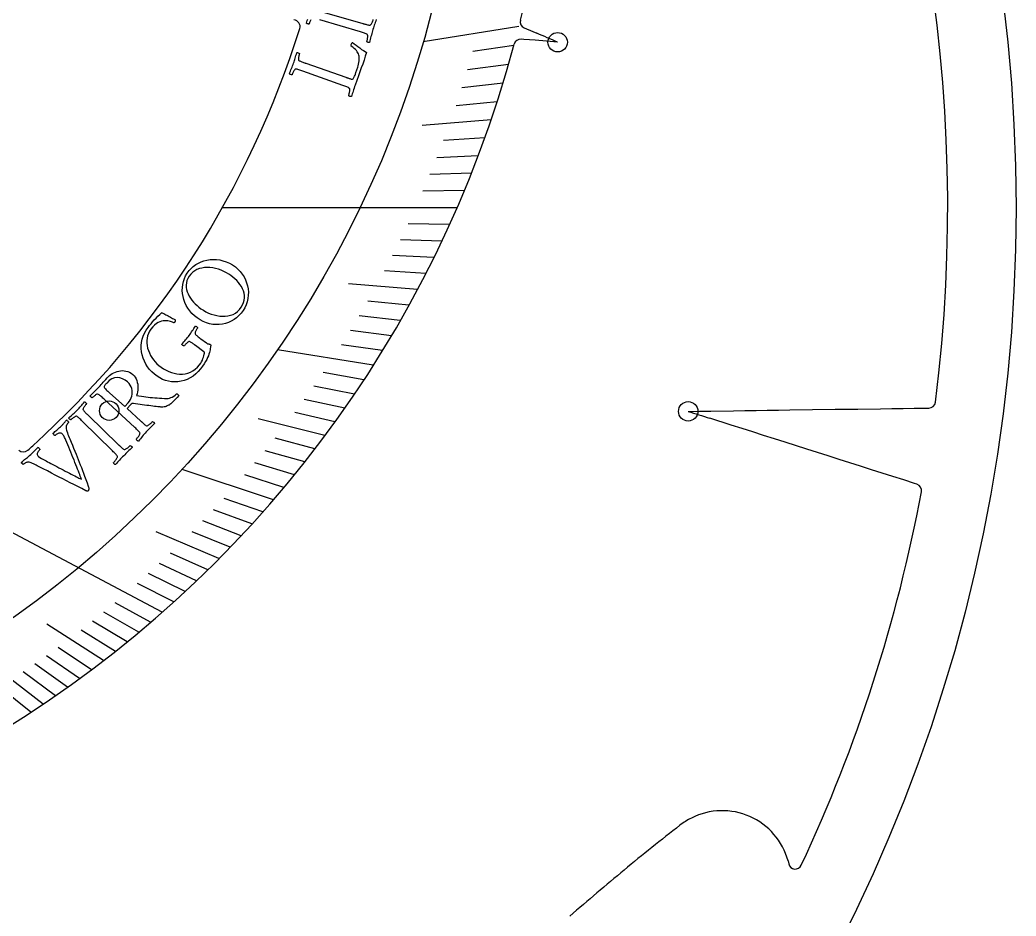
# Model space of a CAD drawing. Header units: millimetres. Extents: x -61 to 61, y -61 to 61.
# Drawn here: x 23.36 to 60.75, y -26.59 to 7.05 of the extents above; entities that cross this region are included whole.
import ezdxf

# ---------------------------------------------------------------- set-up
doc = ezdxf.new("R2010")
doc.units = ezdxf.units.MM
for name, color, linetype in [('CUT_INNER', 6, 'Continuous'), ('CUT_OUTER', 1, 'Continuous'), ('ENGRAVE', 7, 'Continuous'), ('ENGRAVE_FINE', 8, 'Continuous'), ('TEXT', 5, 'Continuous')]:
    doc.layers.add(name, color=color, linetype=linetype)

msp = doc.modelspace()

# ---------------------------------------------------------------- linework, layer by layer
at = {"layer": 'CUT_INNER'}
for points in [[(42.2888, 6.7496), (42.3725, 6.7136), (42.7624, 6.5457)], [(43.5408, 6.2104), (43.5361, 6.2105), (43.1192, 6.2458), (42.6962, 6.2816), (42.2733, 6.3173), (42.1773, 6.3254)], [(48.443, -7.6458), (48.4476, -7.6455), (48.866, -7.6398), (49.2904, -7.6339), (50.1392, -7.6221), (50.5637, -7.6163), (50.9881, -7.6104), (51.4125, -7.6045), (51.8369, -7.5987), (52.2613, -7.5928), (53.1102, -7.5811), (53.959, -7.5693), (54.3835, -7.5634), (54.8079, -7.5576), (55.6567, -7.5458), (56.0811, -7.54), (56.5056, -7.5341), (56.93, -7.5282), (57.3544, -7.5224), (57.4782, -7.5206)], [(57.0275, -10.3804), (56.9348, -10.3508), (56.5304, -10.222), (56.1259, -10.0932), (55.7215, -9.9644), (55.3171, -9.8356), (54.9126, -9.7067), (54.5082, -9.5779), (54.1037, -9.4491), (53.6993, -9.3203), (53.2949, -9.1915), (52.8904, -9.0626), (52.0815, -8.805), (51.6771, -8.6762), (51.2727, -8.5474), (50.8682, -8.4185), (50.4638, -8.2897), (50.0593, -8.1609), (49.2504, -7.9033)], [(52.1921, -24.5141), (52.2187, -24.6304)]]:
    msp.add_lwpolyline(points, dxfattribs=at)
for centre, radius, start, end in [((0.0014, 0.0007), 58.1815, 352.789404, 60.645013), ((0.0388, 17.353), 43.3509, 346.23651, 355.00666), ((33.6228, 6.7978), 0.25, 342.59766, 85.16739), ((42.3877, 6.9792), 0.25, 166.12028, 246.70761), ((0.0017, 17.3582), 35.4906, 312.18826, 342.56261), ((-268.5897, -717.2071), 787.8822, 66.6614146, 66.7230474), ((0.0003, 17.3592), 43.3897, 258.32732, 345.01597), ((42.1562, 6.0763), 0.25, 85.16739, 165.05859), ((57.4748, -7.2707), 0.25, 270.79239, 352.79297), ((288.1632, 742.8823), 787.8822, 252.2864146, 252.3480474), ((9.9116, 6.3567), 20.6839, 311.62663, 312.31459), ((23.4852, -8.9175), 0.25, 225.60382, 311.66016), ((56.9516, -10.6186), 0.25, 349.27734, 72.33261), ((0.0183, -0.005), 58.1641, 334.897203, 349.439373), ((-0.0001, -0.0001), 58.1829, 199.336595, 331.096772), ((49.7192, -25.2007), 2.5665, 15.51743, 116.76743), ((94.8854, -83.6336), 76.4205, 127.718808, 129.729816), ((49.7205, -25.2058), 2.5716, 116.74287, 128.13992), ((52.4624, -24.5746), 0.25, 192.90636, 334.86328), ((133.351, -129.9001), 136.5886, 129.73426, 130.855727)]:
    msp.add_arc(centre, radius, start, end, dxfattribs=at)
at = {"layer": 'CUT_OUTER'}
msp.add_circle((0, 0), 60.75, dxfattribs=at)
at = {"layer": 'ENGRAVE'}
for points in [[(42.086, 6.8011), (38.4941, 6.2206)], [(39.7663, 0), (30.9577, 0)], [(36.6182, -5.9175), (33.0262, -5.337)], [(32.8703, -10.9646), (29.4453, -9.8221)], [(28.6979, -15.1849), (21.1123, -11.1711)], [(24.2313, -18.6343), (21.4458, -16.4922)]]:
    msp.add_lwpolyline(points, dxfattribs=at)
for centre, radius in [((0, 17.3597), 40.0734), ((43.5421, 6.21), 0.3645), ((26.7078, -7.6199), 0.3645), ((48.4416, -7.6456), 0.3645)]:
    msp.add_circle(centre, radius, dxfattribs=at)
at = {"layer": 'ENGRAVE_FINE'}
for points in [[(41.899, 6.0819), (40.3622, 5.8588)], [(41.7013, 5.3712), (40.1604, 5.1728)], [(41.493, 4.6692), (39.9485, 4.4954)], [(41.2746, 3.9758), (39.727, 3.8267)], [(41.0462, 3.2912), (38.4567, 3.0835)], [(40.8083, 2.6153), (39.256, 2.5158)], [(40.5611, 1.9482), (39.0071, 1.8735)], [(40.3048, 1.2899), (38.7497, 1.2402)], [(40.0398, 0.6405), (38.4839, 0.6156)], [(39.4846, -0.6316), (37.9287, -0.6068)], [(39.1948, -1.2544), (37.6396, -1.2046)], [(38.8973, -1.8683), (37.3434, -1.7936)], [(38.5924, -2.4732), (37.0401, -2.3738)], [(38.2802, -3.0694), (35.6906, -2.8617)], [(37.9609, -3.6566), (36.4134, -3.5075)], [(37.6349, -4.235), (36.0904, -4.0612)], [(37.3023, -4.8046), (35.7614, -4.6062)], [(36.9633, -5.3654), (35.4264, -5.1424)], [(36.2671, -6.4608), (34.7397, -6.1887)], [(35.9102, -6.9954), (34.3883, -6.699)], [(35.5478, -7.5214), (34.0318, -7.2007)], [(35.18, -8.0388), (33.6704, -7.6938)], [(34.8071, -8.5476), (32.297, -7.9312)], [(34.4291, -9.0478), (32.9336, -8.6548)], [(34.0462, -9.5396), (32.5585, -9.1228)], [(33.6587, -10.023), (32.1792, -9.5824)], [(33.2667, -10.4979), (31.7958, -10.0338)], [(32.4697, -11.4229), (31.0175, -10.9121)], [(32.065, -11.8731), (30.6228, -11.3391)], [(31.6564, -12.315), (30.2247, -11.7581)], [(30.828, -13.1747), (28.4744, -12.1689)], [(31.244, -12.7489), (29.8232, -12.1691)], [(30.4085, -13.5925), (29.0108, -12.9677)], [(29.9856, -14.0024), (28.6, -13.3553)], [(29.5595, -14.4044), (28.1865, -13.7353)], [(29.1302, -14.7985), (27.7702, -14.1076)], [(28.2626, -15.5636), (26.9299, -14.8297)], [(27.8246, -15.9346), (26.5061, -15.1795)], [(26.4947, -17.0023), (24.3692, -15.6383)], [(27.3839, -16.298), (26.08, -15.522)], [(26.9405, -16.6539), (25.6518, -15.8572)], [(25.5959, -17.677), (24.3546, -16.8197)], [(26.0465, -17.3433), (24.7889, -16.506)], [(25.1431, -18.0033), (23.9184, -17.1263)], [(24.6882, -18.3224), (23.4804, -17.426)], [(23.7723, -18.939), (22.5995, -18.0047)]]:
    msp.add_lwpolyline(points, dxfattribs=at)
at = {"layer": 'TEXT'}
for points in [[(34.6995, 7.3545), (36.2306, 6.913), (36.2361, 6.9114), (36.2416, 6.9099), (36.2472, 6.9083), (36.2527, 6.9067), (36.2582, 6.9051), (36.2637, 6.9035), (36.2692, 6.9019), (36.2747, 6.9003), (36.3088, 6.8906), (36.3414, 6.8816), (36.3724, 6.8733), (36.4019, 6.8657), (36.4295, 6.8593), (36.455, 6.8549), (36.4782, 6.8524), (36.4993, 6.8517), (36.5101, 6.8557), (36.5221, 6.8653), (36.5352, 6.8807), (36.5495, 6.9019), (36.5638, 6.9265), (36.5773, 6.9525), (36.5899, 6.9797), (36.6016, 7.0082), (36.6118, 7.035), (36.6199, 7.0575)], [(34.2767, 7.0472), (34.2643, 7.0222), (34.2524, 6.9964), (34.2409, 6.9696), (34.2307, 6.9446), (34.2225, 6.9237), (34.2162, 6.907), (34.212, 6.8944), (34.2019, 6.8924), (34.1894, 6.8923), (34.1745, 6.8941), (34.1571, 6.8979), (34.1403, 6.9032), (34.1267, 6.9096), (34.1165, 6.9171), (34.1097, 6.9257), (34.1275, 6.9772), (34.1453, 7.0281), (34.1632, 7.0786)], [(36.7333, 7.06), (36.714, 7.0053), (36.6953, 6.9518), (36.6771, 6.8994), (36.6593, 6.8482), (36.642, 6.7971), (36.6251, 6.7451), (36.6086, 6.6922), (36.5926, 6.6385), (36.5775, 6.5859), (36.5629, 6.5326), (36.5487, 6.4787), (36.535, 6.4241), (36.5216, 6.3689), (36.5082, 6.3132), (36.4947, 6.257), (36.4813, 6.2003), (36.4707, 6.1965), (36.4579, 6.1957), (36.4431, 6.1979), (36.4261, 6.2029), (36.4097, 6.2096), (36.3964, 6.2166), (36.3861, 6.2239), (36.379, 6.2316), (36.3827, 6.2451), (36.3872, 6.2636), (36.3925, 6.2869), (36.3984, 6.315), (36.404, 6.3454), (36.4082, 6.3754), (36.411, 6.4051), (36.4125, 6.4344), (36.4121, 6.4605), (36.4093, 6.4804), (36.4042, 6.4942), (36.3968, 6.5019), (36.3752, 6.5155), (36.3499, 6.5285), (36.3209, 6.5408), (36.2882, 6.5524), (36.253, 6.5638), (36.2163, 6.5754), (36.1782, 6.5871), (36.1386, 6.599), (34.6114, 7.0538)]]:
    msp.add_lwpolyline(points, dxfattribs=at)
for points in [[(35.5872, 4.896), (35.5913, 4.8946), (35.5962, 4.8929), (35.6021, 4.8908), (35.6088, 4.8885), (35.6263, 4.8823), (35.6463, 4.8753), (35.6687, 4.8675), (35.6936, 4.8588), (35.7193, 4.85), (35.7439, 4.8422), (35.7677, 4.8351), (35.7904, 4.829), (35.8106, 4.8244), (35.8266, 4.8224), (35.8384, 4.8229), (35.8461, 4.8259), (35.8642, 4.8413), (35.8806, 4.8596), (35.8952, 4.8808), (35.908, 4.905), (35.9209, 4.9345), (35.9357, 4.9719), (35.9523, 5.0171), (35.9709, 5.0701), (36.0393, 5.2723), (36.0555, 5.3255), (36.0695, 5.3824), (36.0813, 5.4427), (36.0909, 5.5065), (36.0966, 5.5696), (36.0968, 5.6275), (36.0914, 5.6803), (36.0806, 5.7279), (36.0651, 5.7688), (36.0447, 5.81), (36.0194, 5.8514), (35.9891, 5.8931), (35.9523, 5.9353), (35.9078, 5.9781), (35.8554, 6.0215), (35.7952, 6.0655), (35.7875, 6.0745), (35.784, 6.0871), (35.7846, 6.1035), (35.7894, 6.1236), (35.8002, 6.1533), (35.812, 6.1767), (35.8249, 6.1937), (35.8387, 6.2045), (35.9047, 6.1552), (35.9725, 6.1039), (36.0421, 6.0507), (36.1136, 5.9954), (36.1839, 5.9427), (36.2499, 5.8971), (36.3116, 5.8586), (36.3691, 5.8272), (36.3219, 5.681), (36.2734, 5.5358), (36.2235, 5.3915), (36.1723, 5.2482), (36.1191, 5.1007), (36.063, 4.944), (36.0039, 4.7779), (35.9417, 4.6027), (35.9204, 4.5419), (35.9008, 4.484), (35.883, 4.4291), (35.8669, 4.3772), (35.8512, 4.3264), (35.8343, 4.2751), (35.8164, 4.223), (35.7975, 4.1703), (35.7866, 4.1672), (35.7739, 4.1671), (35.7592, 4.1701), (35.7425, 4.1761), (35.7265, 4.1837), (35.7136, 4.1914), (35.7038, 4.1993), (35.6971, 4.2073), (35.7016, 4.2207), (35.7071, 4.2388), (35.7136, 4.2618), (35.7211, 4.2895), (35.7284, 4.3195), (35.7343, 4.3493), (35.7388, 4.3788), (35.7419, 4.408), (35.7429, 4.434), (35.7413, 4.4541), (35.737, 4.4682), (35.73, 4.4762), (35.7092, 4.4911), (35.6847, 4.5054), (35.6564, 4.5193), (35.6244, 4.5328), (35.5899, 4.5461), (35.5539, 4.5597), (35.5165, 4.5736), (35.4777, 4.5877), (33.9784, 5.1274), (33.9393, 5.1413), (33.9014, 5.1547), (33.8644, 5.1673), (33.8285, 5.1794), (33.7946, 5.1898), (33.7635, 5.1975), (33.7352, 5.2024), (33.7097, 5.2047), (33.6979, 5.2037), (33.6854, 5.1965), (33.6721, 5.1829), (33.6581, 5.1631), (33.6439, 5.1397), (33.6301, 5.1154), (33.6167, 5.0903), (33.6038, 5.0642), (33.5922, 5.0398), (33.5828, 5.0194), (33.5756, 5.0031), (33.5707, 4.9908), (33.5605, 4.9893), (33.548, 4.9899), (33.5332, 4.9926), (33.5161, 4.9973), (33.4996, 5.0035), (33.4864, 5.0107), (33.4767, 5.0187), (33.4703, 5.0278), (33.491, 5.0781), (33.5117, 5.128), (33.5323, 5.1774), (33.553, 5.2264), (33.5732, 5.275), (33.5925, 5.3234), (33.6109, 5.3718), (33.6284, 5.4199), (33.6456, 5.4695), (33.6618, 5.5187), (33.6771, 5.5675), (33.6913, 5.616), (33.7054, 5.6647), (33.7199, 5.7145), (33.735, 5.7653), (33.7507, 5.8171), (33.7613, 5.8201), (33.7739, 5.8202), (33.7886, 5.8174), (33.8054, 5.8118), (33.8216, 5.8047), (33.8348, 5.7975), (33.8449, 5.79), (33.8519, 5.7824), (33.8479, 5.7698), (33.8432, 5.7526), (33.8376, 5.7309), (33.8312, 5.7046), (33.8249, 5.6763), (33.8195, 5.6487), (33.8151, 5.6217), (33.8116, 5.5954), (33.8102, 5.5717), (33.8119, 5.5527), (33.8168, 5.5384), (33.8248, 5.5288), (33.8426, 5.5174), (33.8634, 5.5061), (33.8873, 5.4949), (33.9143, 5.4839), (33.9436, 5.4728), (33.9743, 5.4614), (34.0064, 5.4498), (34.04, 5.4379), (34.0454, 5.436), (34.0508, 5.4341), (34.0562, 5.4322), (34.0616, 5.4303), (34.067, 5.4284), (34.0724, 5.4265), (34.0778, 5.4246), (34.0833, 5.4228)], [(29.635, -2.458), (29.7045, -2.3642), (29.7813, -2.2792), (29.8656, -2.2031), (29.9574, -2.1358), (30.0555, -2.078), (30.1583, -2.0302), (30.2661, -1.9925), (30.3787, -1.9648), (30.4948, -1.9477), (30.6129, -1.9414), (30.733, -1.9461), (30.8552, -1.9617), (30.9777, -1.9894), (31.0991, -2.0301), (31.2194, -2.0839), (31.3384, -2.151), (31.4452, -2.2246), (31.5418, -2.3061), (31.628, -2.3956), (31.7037, -2.4931), (31.7689, -2.5968), (31.8235, -2.7047), (31.8674, -2.8167), (31.9006, -2.9329), (31.9224, -3.0515), (31.9322, -3.1707), (31.9301, -3.2903), (31.916, -3.4104), (31.8895, -3.5289), (31.8505, -3.6437), (31.7989, -3.7549), (31.7347, -3.8621), (31.6613, -3.9612), (31.58, -4.0509), (31.4906, -4.1313), (31.3934, -4.2022), (31.2902, -4.2626), (31.1827, -4.3115), (31.071, -4.3487), (30.9552, -4.3744), (30.8368, -4.3882), (30.7174, -4.39), (30.597, -4.3797), (30.4757, -4.3575), (30.3551, -4.3227), (30.2371, -4.2749), (30.1216, -4.2141), (30.0085, -4.1403), (29.9065, -4.06), (29.8148, -3.9728), (29.7333, -3.8786), (29.6619, -3.7776), (29.6007, -3.6718), (29.5498, -3.5633), (29.5093, -3.452), (29.479, -3.338), (29.4594, -3.2228), (29.4509, -3.1079), (29.4535, -2.9935), (29.4672, -2.8793), (29.4921, -2.7674), (29.5284, -2.66), (29.576, -2.5569), (29.635, -2.458)], [(29.7114, -2.5706), (29.6622, -2.6542), (29.6266, -2.7382), (29.6045, -2.8227), (29.596, -2.9077), (29.5991, -2.9925), (29.6118, -3.0761), (29.6343, -3.1585), (29.6664, -3.2398), (29.7068, -3.3193), (29.7541, -3.3964), (29.8082, -3.4712), (29.8692, -3.5437), (29.9351, -3.6127), (30.0041, -3.6775), (30.0761, -3.7378), (30.1512, -3.7938), (30.2423, -3.8533), (30.3375, -3.9066), (30.4367, -3.9538), (30.5401, -3.9946), (30.6455, -4.028), (30.751, -4.0528), (30.8567, -4.069), (30.9625, -4.0765), (31.0667, -4.0744), (31.1673, -4.0616), (31.2643, -4.0381), (31.3578, -4.0039), (31.4458, -3.9578), (31.5262, -3.8984), (31.5991, -3.8259), (31.6644, -3.7403), (31.7165, -3.6513), (31.7543, -3.5623), (31.7778, -3.4732), (31.787, -3.3843), (31.7839, -3.2962), (31.7702, -3.2095), (31.746, -3.1244), (31.7114, -3.0407), (31.668, -2.9596), (31.6176, -2.8818), (31.5601, -2.8074), (31.4957, -2.7364), (31.4263, -2.6694), (31.3542, -2.6073), (31.2793, -2.5499), (31.2017, -2.4973), (31.1081, -2.442), (31.0109, -2.3931), (30.9103, -2.3506), (30.8063, -2.3142), (30.7007, -2.2852), (30.5955, -2.2644), (30.4906, -2.2518), (30.386, -2.2474), (30.2838, -2.2518), (30.1857, -2.2658), (30.0919, -2.2893), (30.0022, -2.3223), (29.9183, -2.3662), (29.842, -2.4221), (29.773, -2.4903), (29.7114, -2.5706)], [(29.9527, -5.1784), (29.9481, -5.1749), (29.9435, -5.1715), (29.9389, -5.168), (29.9343, -5.1646), (29.9298, -5.1611), (29.9252, -5.1577), (29.9206, -5.1542), (29.916, -5.1508), (29.8876, -5.1296), (29.8604, -5.1095), (29.8344, -5.0907), (29.8095, -5.0731), (29.786, -5.0573), (29.7638, -5.044), (29.743, -5.0333), (29.7237, -5.0251), (29.7119, -5.0226), (29.6973, -5.026), (29.6797, -5.0352), (29.6592, -5.0502), (29.6375, -5.0686), (29.6163, -5.0879), (29.5956, -5.1082), (29.5752, -5.1294), (29.5568, -5.1495), (29.5417, -5.1664), (29.5298, -5.1802), (29.5213, -5.1908), (29.5109, -5.1893), (29.4991, -5.1852), (29.4857, -5.1783), (29.4707, -5.1688), (29.4567, -5.158), (29.4463, -5.1472), (29.4395, -5.1365), (29.4362, -5.1258), (29.4721, -5.0824), (29.5076, -5.0399), (29.5429, -4.9985), (29.578, -4.958), (29.6126, -4.9177), (29.6463, -4.8768), (29.6792, -4.8353), (29.7113, -4.7931), (29.7431, -4.7495), (29.7732, -4.7066), (29.8015, -4.6644), (29.8279, -4.6229), (29.8543, -4.5811), (29.8822, -4.5378), (29.9117, -4.493), (29.9427, -4.4468), (29.9539, -4.4469), (29.9661, -4.4504), (29.9794, -4.4573), (29.9938, -4.4676), (30.0072, -4.4792), (30.0175, -4.4901), (30.0249, -4.5003), (30.0292, -4.5098), (30.0216, -4.5209), (30.012, -4.5359), (30.0004, -4.5548), (29.9869, -4.5775), (29.9731, -4.602), (29.9605, -4.6264), (29.9493, -4.6505), (29.9394, -4.6745), (29.9322, -4.6965), (29.9291, -4.7151), (29.9299, -4.7302), (29.9349, -4.7418), (29.9506, -4.7619), (29.9701, -4.7826), (29.9932, -4.804), (30.02, -4.826), (30.0493, -4.8487), (30.0798, -4.872), (30.1117, -4.896), (30.1448, -4.9207), (30.3569, -5.0774), (30.3807, -5.0934), (30.4028, -5.1053), (30.4233, -5.1129), (30.4421, -5.1164), (30.4594, -5.1186), (30.4753, -5.1228), (30.4898, -5.129), (30.5028, -5.1371), (30.5083, -5.1421), (30.5126, -5.1479), (30.5156, -5.1547), (30.5174, -5.1623), (30.5179, -5.1729), (30.5171, -5.1885), (30.5149, -5.2092), (30.5113, -5.2349), (30.5032, -5.2815), (30.4935, -5.331), (30.4823, -5.3833), (30.4694, -5.4384), (30.4529, -5.497), (30.4307, -5.56), (30.4027, -5.6272), (30.3689, -5.6987), (30.3272, -5.7756), (30.2752, -5.8592), (30.213, -5.9495), (30.1406, -6.0463), (30.0513, -6.1508), (29.9558, -6.2429), (29.854, -6.3225), (29.7462, -6.3895), (29.6343, -6.4441), (29.5203, -6.4862), (29.4043, -6.516), (29.2863, -6.5334), (29.1681, -6.5388), (29.0513, -6.5325), (28.9359, -6.5144), (28.8219, -6.4848), (28.7109, -6.4437), (28.6044, -6.3916), (28.5023, -6.3286), (28.4046, -6.2546), (28.3085, -6.1672), (28.2228, -6.0736), (28.1474, -5.9738), (28.0823, -5.8681), (28.0275, -5.7579), (27.9832, -5.6451), (27.9493, -5.5296), (27.9257, -5.4115), (27.9132, -5.2922), (27.9127, -5.1735), (27.9241, -5.0551), (27.9475, -4.9371), (27.9831, -4.8211), (28.0315, -4.7088), (28.0926, -4.6001), (28.1665, -4.4949), (28.2214, -4.4256), (28.2788, -4.3557), (28.3389, -4.2851), (28.4015, -4.214), (28.467, -4.1433), (28.5359, -4.0741), (28.608, -4.0065), (28.6835, -3.9403), (28.6879, -3.9426), (28.7011, -3.9494), (28.7231, -3.9608), (28.754, -3.9767), (28.7907, -3.9958), (28.8302, -4.0167), (28.8725, -4.0394), (28.9177, -4.0639), (28.9633, -4.0887), (29.0068, -4.1122), (29.0483, -4.1344), (29.0877, -4.1554), (29.1221, -4.1738), (29.1484, -4.1882), (29.1666, -4.1987), (29.1768, -4.2052), (29.183, -4.2097), (29.1869, -4.2172), (29.1887, -4.2278), (29.1882, -4.2412), (29.1857, -4.2558), (29.1814, -4.2697), (29.1753, -4.2827), (29.1673, -4.295), (29.1593, -4.3046), (29.1507, -4.3127), (29.1414, -4.3191), (29.1316, -4.3239), (29.1095, -4.3136), (29.0812, -4.302), (29.0469, -4.2889), (29.0064, -4.2745), (28.9609, -4.2612), (28.9113, -4.2518), (28.8576, -4.2461), (28.7999, -4.2443), (28.7392, -4.2485), (28.6766, -4.2612), (28.612, -4.2823), (28.5455, -4.3118), (28.4779, -4.3524), (28.4102, -4.4065), (28.3424, -4.4741), (28.2743, -4.5554), (28.2198, -4.6351), (28.1771, -4.7182), (28.1462, -4.8049), (28.1271, -4.8953), (28.1186, -4.9878), (28.1198, -5.081), (28.1307, -5.1749), (28.1513, -5.2695), (28.1804, -5.3632), (28.217, -5.4543), (28.2612, -5.5428), (28.3129, -5.6288), (28.3709, -5.7106), (28.4339, -5.7867), (28.5019, -5.857), (28.5749, -5.9214), (28.6612, -5.9871), (28.7515, -6.0464), (28.8457, -6.0994), (28.9439, -6.146), (29.0446, -6.1847), (29.1463, -6.2142), (29.249, -6.2343), (29.3527, -6.2451), (29.456, -6.2454), (29.5575, -6.2339), (29.6572, -6.2108), (29.7549, -6.1759), (29.8492, -6.1279), (29.9384, -6.0655), (30.0224, -5.9887), (30.101, -5.8976), (30.1429, -5.8392), (30.1781, -5.7811), (30.2067, -5.7231), (30.2287, -5.6653), (30.2462, -5.609), (30.2612, -5.5554), (30.2737, -5.5046), (30.2837, -5.4566), (30.2856, -5.4472), (30.2855, -5.4391), (30.2836, -5.4324), (30.2797, -5.4269), (30.2746, -5.422), (30.2688, -5.4168), (30.2622, -5.4115), (30.255, -5.4058)], [(26.6268, -6.3869), (26.669, -6.3434), (26.7157, -6.3026), (26.7669, -6.2646), (26.8226, -6.2292), (26.8814, -6.1976), (26.9422, -6.1709), (27.005, -6.1491), (27.0697, -6.1322), (27.1355, -6.1213), (27.2018, -6.1175), (27.2684, -6.1209), (27.3354, -6.1314), (27.4019, -6.1502), (27.4668, -6.1785), (27.5302, -6.2164), (27.5919, -6.2638), (27.6394, -6.3104), (27.6803, -6.3633), (27.7144, -6.4225), (27.7419, -6.4881), (27.7628, -6.5575), (27.7773, -6.6284), (27.7854, -6.7008), (27.7871, -6.7747), (27.7826, -6.8476), (27.7721, -6.917), (27.7557, -6.9829), (27.7333, -7.0452), (27.8259, -7.0618), (27.9154, -7.0768), (28.0018, -7.09), (28.0852, -7.1016), (28.1673, -7.1119), (28.2499, -7.1211), (28.333, -7.1292), (28.4167, -7.1363), (28.5029, -7.1429), (28.5938, -7.1494), (28.6893, -7.1558), (28.7896, -7.1621), (28.8546, -7.1631), (28.9157, -7.1583), (28.9728, -7.1478), (29.0259, -7.1316), (29.0774, -7.1079), (29.1296, -7.075), (29.1827, -7.0329), (29.2365, -6.9815), (29.2477, -6.9826), (29.2596, -6.9881), (29.2722, -6.998), (29.2855, -7.0122), (29.2977, -7.0271), (29.3068, -7.0388), (29.313, -7.0475), (29.3162, -7.053), (29.257, -7.1226), (29.2015, -7.1849), (29.1497, -7.2398), (29.1018, -7.2874), (29.0583, -7.3279), (29.0197, -7.3613), (28.986, -7.3877), (28.9573, -7.4071), (28.9367, -7.4177), (28.912, -7.4299), (28.8832, -7.4435), (28.8501, -7.4587), (28.8127, -7.4723), (28.7708, -7.4813), (28.7242, -7.4856), (28.6732, -7.4853), (28.6497, -7.4835), (28.6177, -7.4807), (28.5771, -7.4768), (28.528, -7.4719), (28.4718, -7.4658), (28.4102, -7.4587), (28.3431, -7.4505), (28.2705, -7.4412), (28.194, -7.4312), (28.115, -7.4206), (28.0335, -7.4095), (27.9495, -7.398), (27.8649, -7.3859), (27.7815, -7.3735), (27.6994, -7.3606), (27.6185, -7.3474), (27.5913, -7.3477), (27.5639, -7.3568), (27.5363, -7.3746), (27.5086, -7.4012), (27.3793, -7.5441), (27.8938, -8.0121), (27.8981, -8.0159), (27.9023, -8.0198), (27.9065, -8.0236), (27.9108, -8.0275), (27.915, -8.0313), (27.9193, -8.0352), (27.9235, -8.0391), (27.9277, -8.0429), (27.9541, -8.0667), (27.9793, -8.0892), (28.0035, -8.1103), (28.0266, -8.1302), (28.0486, -8.1481), (28.0694, -8.1633), (28.0892, -8.1758), (28.1078, -8.1857), (28.1193, -8.187), (28.1343, -8.1836), (28.1528, -8.1755), (28.175, -8.1629), (28.1988, -8.1471), (28.2223, -8.1298), (28.2456, -8.1109), (28.2686, -8.0905), (28.2897, -8.0709), (28.3069, -8.0544), (28.3203, -8.041), (28.33, -8.0308), (28.3402, -8.0329), (28.3518, -8.0379), (28.3647, -8.0457), (28.3789, -8.0563), (28.392, -8.0682), (28.4015, -8.0798), (28.4074, -8.0911), (28.4097, -8.1022), (28.3683, -8.1427), (28.3279, -8.1825), (28.2884, -8.2214), (28.2498, -8.2595), (28.2117, -8.2977), (28.1736, -8.3369), (28.1355, -8.3771), (28.0973, -8.4182), (28.0606, -8.4588), (28.0239, -8.5001), (27.9874, -8.5422), (27.951, -8.5852), (27.9146, -8.6287), (27.878, -8.6728), (27.8411, -8.7173), (27.804, -8.7622), (27.7928, -8.7609), (27.781, -8.756), (27.7686, -8.7475), (27.7557, -8.7355), (27.7439, -8.7223), (27.735, -8.7101), (27.729, -8.699), (27.726, -8.689), (27.7354, -8.6785), (27.7476, -8.6639), (27.7625, -8.6453), (27.7803, -8.6227), (27.7987, -8.5979), (27.8157, -8.5728), (27.8314, -8.5474), (27.8456, -8.5218), (27.8568, -8.4982), (27.8631, -8.4791), (27.8646, -8.4644), (27.8613, -8.4543), (27.848, -8.4325), (27.831, -8.4097), (27.8104, -8.3859), (27.7863, -8.361), (27.7597, -8.3353), (27.7319, -8.3087), (27.7028, -8.2813), (27.6726, -8.2532), (26.5006, -7.1735), (26.4701, -7.1454), (26.4404, -7.1183), (26.4113, -7.0922), (26.383, -7.0671), (26.3558, -7.0442), (26.3302, -7.025), (26.306, -7.0094), (26.2835, -6.9974), (26.2723, -6.9937), (26.2579, -6.9955), (26.2404, -7.0028), (26.2197, -7.0155), (26.1976, -7.0314), (26.1756, -7.0481), (26.1539, -7.0657), (26.1324, -7.084), (26.1127, -7.1013), (26.0965, -7.116), (26.0837, -7.128), (26.0745, -7.1374), (26.0645, -7.1347), (26.0532, -7.1293), (26.0406, -7.121), (26.0267, -7.11), (26.0139, -7.0978), (26.0046, -7.0861), (25.9988, -7.0749), (25.9965, -7.0641), (26.0351, -7.0259), (26.0734, -6.9883), (26.1113, -6.9513), (26.1489, -6.9149), (26.186, -6.8786), (26.2223, -6.8419), (26.2579, -6.8049), (26.2927, -6.7675), (26.3289, -6.7276), (26.3661, -6.6859), (26.4042, -6.6422), (26.4433, -6.5967), (26.4845, -6.5487), (26.5288, -6.4977), (26.5762, -6.4438), (26.6268, -6.3869)], [(27.3972, -6.5417), (27.3039, -6.471), (27.2085, -6.4194), (27.111, -6.3868), (27.0114, -6.3732), (26.9111, -6.3834), (26.8114, -6.4222), (26.7122, -6.4895), (26.6132, -6.5853), (26.6009, -6.5993), (26.586, -6.6169), (26.5686, -6.6379), (26.5487, -6.6625), (26.5308, -6.6872), (26.5198, -6.7085), (26.5157, -6.7266), (26.5185, -6.7413), (26.529, -6.7597), (26.5451, -6.7809), (26.5666, -6.805), (26.5936, -6.8319), (26.6236, -6.8602), (26.6538, -6.8885), (26.6844, -6.9168), (26.7154, -6.9451), (27.2945, -7.4669), (27.4259, -7.3217), (27.4701, -7.2663), (27.5068, -7.2064), (27.5361, -7.1422), (27.5579, -7.0736), (27.5713, -7.0029), (27.5758, -6.9322), (27.5712, -6.8615), (27.5575, -6.7908), (27.5339, -6.7223), (27.4992, -6.658), (27.4536, -6.5978), (27.3972, -6.5417)], [(25.5033, -7.6005), (25.5397, -7.5627), (25.5751, -7.5249), (25.6094, -7.4869), (25.6427, -7.449), (25.676, -7.4106), (25.7101, -7.3716), (25.7451, -7.3319), (25.781, -7.2914), (25.7919, -7.2932), (25.8035, -7.2984), (25.8157, -7.307), (25.8285, -7.3192), (25.8403, -7.3324), (25.8492, -7.3446), (25.8552, -7.3555), (25.8584, -7.3654), (25.8495, -7.3752), (25.8379, -7.3888), (25.8237, -7.4062), (25.8069, -7.4273), (25.7893, -7.4503), (25.7728, -7.4731), (25.7574, -7.4958), (25.7432, -7.5182), (25.732, -7.5391), (25.7256, -7.5571), (25.724, -7.5721), (25.7272, -7.5842), (25.7386, -7.602), (25.7527, -7.621), (25.7698, -7.6412), (25.7896, -7.6626), (25.8115, -7.6849), (25.8346, -7.7081), (25.8589, -7.7322), (25.8843, -7.757), (25.8885, -7.761), (25.8926, -7.765), (25.8967, -7.769), (25.9008, -7.773), (25.9049, -7.777), (25.909, -7.781), (25.9131, -7.785), (25.9173, -7.789), (27.0609, -8.8987), (27.065, -8.9026), (27.0691, -8.9066), (27.0732, -8.9106), (27.0773, -8.9146), (27.0814, -8.9186), (27.0855, -8.9226), (27.0897, -8.9266), (27.0938, -8.9306), (27.1193, -8.9552), (27.1438, -8.9785), (27.1673, -9.0004), (27.1897, -9.021), (27.2111, -9.0396), (27.2315, -9.0555), (27.2508, -9.0686), (27.2691, -9.0791), (27.2805, -9.0807), (27.2957, -9.0778), (27.3145, -9.0704), (27.337, -9.0584), (27.3613, -9.0434), (27.3854, -9.0269), (27.4093, -9.0088), (27.433, -8.9891), (27.4546, -8.9702), (27.4724, -8.9543), (27.4862, -8.9413), (27.4962, -8.9314), (27.5064, -8.9339), (27.5178, -8.9393), (27.5304, -8.9475), (27.5443, -8.9585), (27.557, -8.9708), (27.5661, -8.9827), (27.5716, -8.9943), (27.5736, -9.0054), (27.5309, -9.0446), (27.4892, -9.083), (27.4485, -9.1206), (27.4087, -9.1575), (27.3694, -9.1945), (27.33, -9.2324), (27.2906, -9.2713), (27.2512, -9.3111), (27.2131, -9.3505), (27.1751, -9.3906), (27.1373, -9.4316), (27.0996, -9.4733), (27.0617, -9.5157), (27.0237, -9.5585), (26.9854, -9.6018), (26.9469, -9.6455), (26.9357, -9.6438), (26.9241, -9.6386), (26.912, -9.6297), (26.8994, -9.6173), (26.8881, -9.6037), (26.8796, -9.5912), (26.874, -9.5799), (26.8713, -9.5698), (26.881, -9.5596), (26.8936, -9.5455), (26.9092, -9.5274), (26.9277, -9.5053), (26.9469, -9.4811), (26.9647, -9.4566), (26.9812, -9.4317), (26.9963, -9.4065), (27.0082, -9.3833), (27.0151, -9.3644), (27.0171, -9.3499), (27.0141, -9.3396), (27.0015, -9.3174), (26.9853, -9.2941), (26.9655, -9.2696), (26.9421, -9.244), (26.9163, -9.2174), (26.8894, -9.1899), (26.8613, -9.1616), (26.832, -9.1325), (25.698, -8.0129), (25.6685, -7.9839), (25.6396, -7.9559), (25.6114, -7.9288), (25.5839, -7.9028), (25.5574, -7.8791), (25.5324, -7.8591), (25.5088, -7.8427), (25.4867, -7.8299), (25.4756, -7.8259), (25.4611, -7.8272), (25.4434, -7.8339), (25.4223, -7.846), (25.3996, -7.8613), (25.3769, -7.8775), (25.3542, -7.8948), (25.3316, -7.9129), (25.3107, -7.9302), (25.2937, -7.9448), (25.2803, -7.9566), (25.2707, -7.9657), (25.2608, -7.9628), (25.2497, -7.957), (25.2374, -7.9483), (25.2238, -7.9369), (25.2114, -7.9243), (25.2025, -7.9122), (25.1971, -7.9008), (25.1951, -7.89), (25.235, -7.853), (25.2747, -7.8164), (25.3142, -7.7802), (25.3535, -7.7445), (25.3923, -7.7088), (25.4302, -7.6729), (25.4672, -7.6368), (25.5033, -7.6005)], [(23.7212, -9.2999), (23.7641, -9.2612), (23.8059, -9.2224), (23.8464, -9.1837), (23.8856, -9.145), (23.9242, -9.1065), (23.9625, -9.0684), (24.0006, -9.0307), (24.0384, -8.9935), (24.0471, -8.9984), (24.0573, -9.0067), (24.069, -9.0185), (24.0824, -9.0336), (24.0944, -9.049), (24.1022, -9.0614), (24.1058, -9.0709), (24.1051, -9.0775), (24.0984, -9.0845), (24.0889, -9.0956), (24.0766, -9.1108), (24.0616, -9.1301), (24.0461, -9.1519), (24.0323, -9.1746), (24.0204, -9.1984), (24.0102, -9.223), (24.0042, -9.2475), (24.0051, -9.2707), (24.0128, -9.2925), (24.0273, -9.3131), (24.0563, -9.3391), (24.1022, -9.3716), (24.1653, -9.4106), (24.2454, -9.456), (24.2878, -9.4789), (24.3368, -9.5053), (24.3924, -9.5351), (24.4545, -9.5682), (24.5216, -9.6038), (24.5921, -9.6413), (24.6659, -9.6805), (24.743, -9.7215), (24.822, -9.7632), (24.9012, -9.8047), (24.9807, -9.8458), (25.0604, -9.8867), (25.1386, -9.9267), (25.2137, -9.9651), (25.2854, -10.0018), (25.354, -10.037), (25.4178, -10.0699), (25.4756, -10.0995), (25.5273, -10.126), (25.5728, -10.1493), (25.6106, -10.1686), (25.6386, -10.1827), (25.6571, -10.1918), (25.6659, -10.1958), (25.6615, -10.1822), (25.6528, -10.1578), (25.64, -10.1226), (25.6229, -10.0766), (25.6024, -10.0218), (25.5789, -9.9601), (25.5525, -9.8917), (25.5233, -9.8165), (25.4917, -9.7359), (25.4584, -9.6512), (25.4234, -9.5626), (25.3867, -9.47), (25.3488, -9.3751), (25.3105, -9.2796), (25.2716, -9.1835), (25.2323, -9.0869), (25.1932, -8.9915), (25.1551, -8.8991), (25.1179, -8.8096), (25.0818, -8.7231), (25.0679, -8.6907), (25.0527, -8.6583), (25.0361, -8.6258), (25.0182, -8.5933), (24.9998, -8.5626), (24.9818, -8.5356), (24.964, -8.5122), (24.9466, -8.4925), (24.9245, -8.4741), (24.9005, -8.4626), (24.8748, -8.4582), (24.8473, -8.4608), (24.8194, -8.4681), (24.7925, -8.4777), (24.7666, -8.4896), (24.7417, -8.5039), (24.7193, -8.5183), (24.7011, -8.5308), (24.687, -8.5413), (24.677, -8.5498), (24.6681, -8.5498), (24.6575, -8.5453), (24.6451, -8.5362), (24.6308, -8.5225), (24.6176, -8.5073), (24.6081, -8.4934), (24.6024, -8.4808), (24.6005, -8.4696), (24.637, -8.4376), (24.6727, -8.4067), (24.7074, -8.3768), (24.7413, -8.348), (24.775, -8.319), (24.8092, -8.2885), (24.8438, -8.2565), (24.8789, -8.223), (24.9072, -8.1952), (24.9323, -8.1702), (24.9541, -8.148), (24.9727, -8.1287), (24.9894, -8.1108), (25.0058, -8.0929), (25.0218, -8.0749), (25.0375, -8.057), (25.054, -8.038), (25.0724, -8.0171), (25.0928, -7.9943), (25.1151, -7.9696), (25.1239, -7.9743), (25.1344, -7.9827), (25.1467, -7.9947), (25.1607, -8.0104), (25.1734, -8.0261), (25.1817, -8.0381), (25.1856, -8.0463), (25.1852, -8.0507), (25.1757, -8.0618), (25.1629, -8.0795), (25.1467, -8.1039), (25.1272, -8.1349), (25.1089, -8.1697), (25.0968, -8.205), (25.0907, -8.2411), (25.0907, -8.2779), (25.0948, -8.3075), (25.1039, -8.3458), (25.118, -8.393), (25.1371, -8.4489), (25.1587, -8.5083), (25.1807, -8.5657), (25.2029, -8.6212), (25.2253, -8.6748), (25.2773, -8.799), (25.3269, -8.9181), (25.374, -9.0322), (25.4188, -9.1412), (25.4618, -9.2468), (25.5037, -9.3509), (25.5443, -9.4533), (25.5838, -9.5542), (25.6231, -9.6553), (25.6629, -9.7584), (25.7033, -9.8635), (25.7443, -9.9706), (25.7864, -10.0819), (25.83, -10.1994), (25.8752, -10.3233), (25.9219, -10.4535), (25.933, -10.4888), (25.9397, -10.5205), (25.942, -10.5484), (25.9398, -10.5726), (25.9341, -10.5939), (25.9259, -10.6128), (25.9153, -10.6295), (25.9023, -10.6438), (25.8971, -10.6465), (25.8902, -10.6466), (25.8815, -10.644), (25.8711, -10.6388), (25.8604, -10.633), (25.8508, -10.6283), (25.8424, -10.6249), (25.835, -10.6227), (25.678, -10.5452), (25.5265, -10.4697), (25.3807, -10.3965), (25.2405, -10.3255), (25.1025, -10.2552), (24.9637, -10.1839), (24.824, -10.1118), (24.6835, -10.0387), (24.5387, -9.9633), (24.3866, -9.8841), (24.2271, -9.8012), (24.0602, -9.7143), (24.0093, -9.6874), (23.9604, -9.6624), (23.9137, -9.6394), (23.8691, -9.6183), (23.8257, -9.5992), (23.7828, -9.5823), (23.7403, -9.5676), (23.6982, -9.555), (23.6804, -9.5513), (23.6607, -9.5511), (23.6392, -9.5544), (23.616, -9.5612), (23.5923, -9.5701), (23.5699, -9.5799), (23.5485, -9.5907), (23.5282, -9.6024), (23.5099, -9.6139), (23.4945, -9.6242), (23.4819, -9.6332), (23.4722, -9.641), (23.4689, -9.6396), (23.4617, -9.6331), (23.4506, -9.6214), (23.4356, -9.6045), (23.4208, -9.5871), (23.4103, -9.574), (23.404, -9.565), (23.402, -9.5603), (23.4481, -9.5229), (23.4903, -9.489), (23.5287, -9.4587), (23.5632, -9.432), (23.5976, -9.4051), (23.6354, -9.3741), (23.6766, -9.339), (23.7212, -9.2999)]]:
    msp.add_lwpolyline(points, close=True, dxfattribs=at)

doc.saveas('drawing.dxf')
